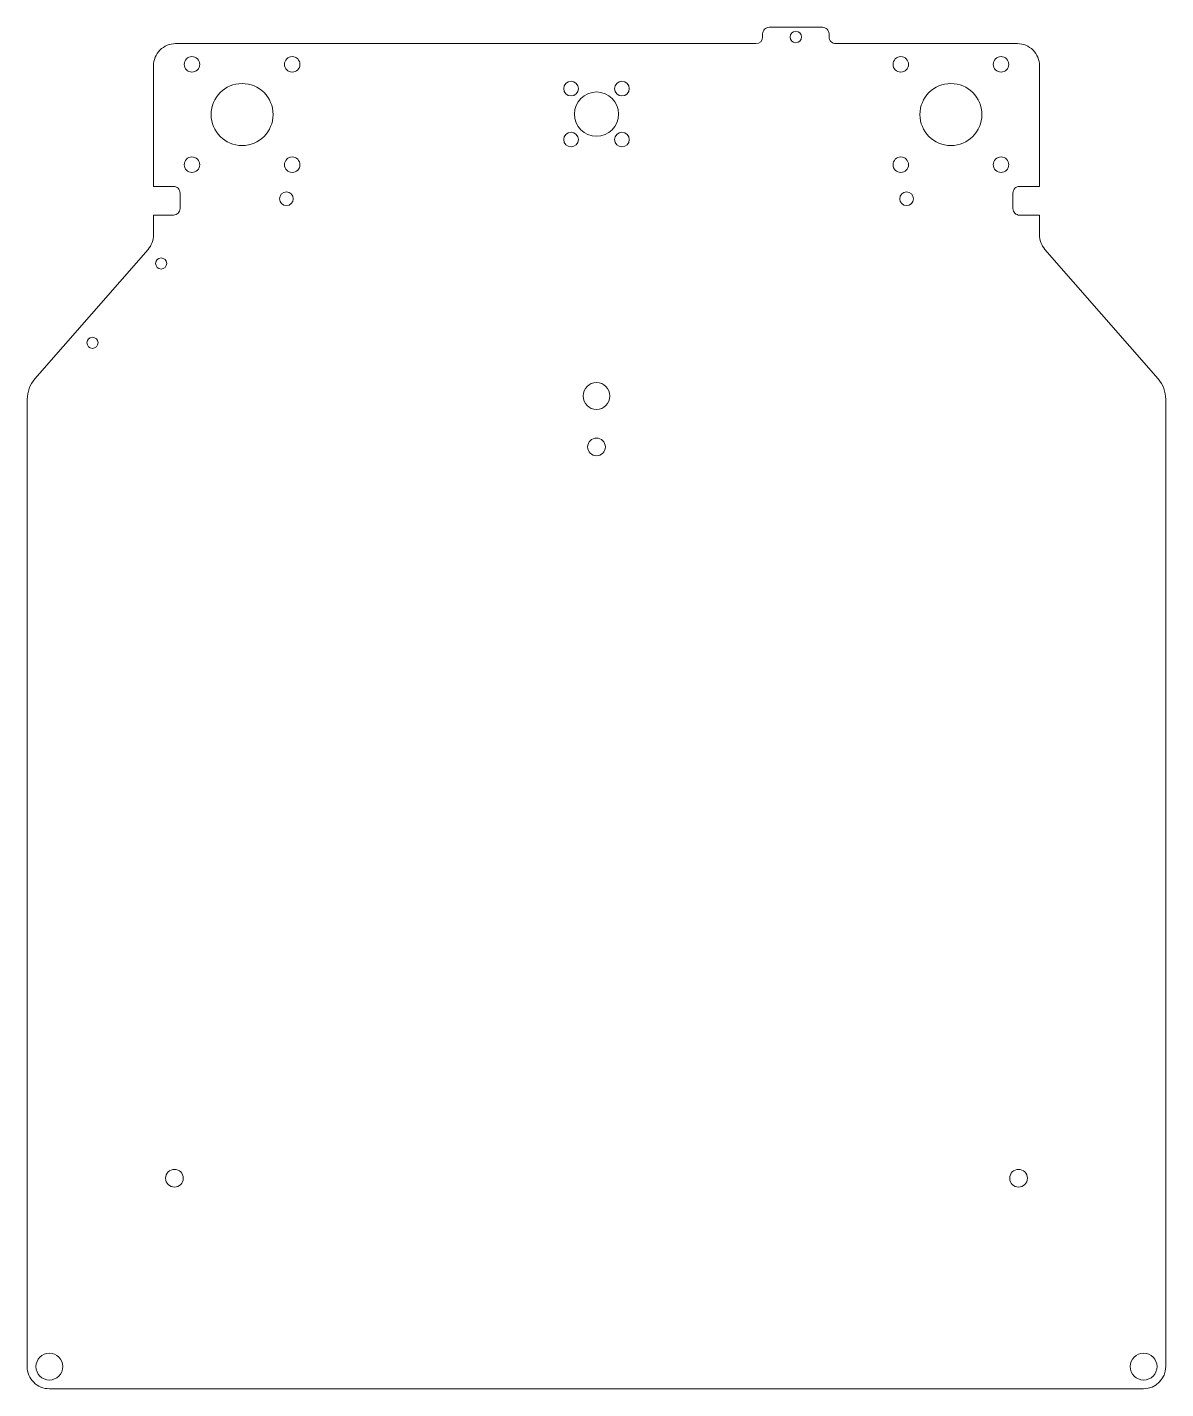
# Model space of a CAD drawing. Header units: millimetres. Extents: x -128 to 129, y -241 to 66.
import ezdxf

# ---------------------------------------------------------------- set-up
doc = ezdxf.new("R2010")
doc.units = ezdxf.units.MM
doc.header["$MEASUREMENT"] = 0

msp = doc.modelspace()

# ---------------------------------------------------------------- linework, layer by layer
at = {"lineweight": 15}
for points, knots in [([(39.2224, 65.7029), (38.8245, 65.7029), (38.443, 65.5449), (38.1617, 65.2636), (38.1617, 65.2636), (37.8804, 64.9823), (37.7224, 64.6008), (37.7224, 64.203)], [0, 0, 0, 0, 0.33333333, 0.33333333, 0.33333333, 0.33333333, 1, 1, 1, 1]), ([(46.5224, 63.503), (46.5224, 64.2209), (45.9403, 64.8029), (45.2224, 64.8029), (45.2224, 64.8029), (44.5044, 64.803), (43.9224, 64.2209), (43.9224, 63.503), (43.9224, 63.503), (43.9223, 62.785), (44.5044, 62.203), (45.2223, 62.203), (45.2223, 62.203), (45.9403, 62.2029), (46.5223, 62.785), (46.5223, 63.5029)], [0, 0, 0, 0, 0.2, 0.2, 0.2, 0.2, 0.4, 0.4, 0.4, 0.4, 0.6, 0.6, 0.6, 0.6, 1, 1, 1, 1]), ([(52.7224, 64.203), (52.7224, 64.6008), (52.5643, 64.9823), (52.283, 65.2636), (52.283, 65.2636), (52.0017, 65.5449), (51.6202, 65.7029), (51.2224, 65.7029)], [0, 0, 0, 0, 0.33333333, 0.33333333, 0.33333333, 0.33333333, 1, 1, 1, 1]), ([(-94.7776, 62.0029), (-96.1036, 62.0029), (-97.3754, 61.4762), (-98.3131, 60.5385), (-98.3131, 60.5385), (-99.2508, 59.6008), (-99.7776, 58.329), (-99.7776, 57.003)], [0, 0, 0, 0, 0.33333333, 0.33333333, 0.33333333, 0.33333333, 1, 1, 1, 1]), ([(52.7224, 63.503), (52.7224, 63.1051), (52.8804, 62.7236), (53.1617, 62.4423), (53.1617, 62.4423), (53.443, 62.161), (53.8245, 62.003), (54.2224, 62.003)], [0, 0, 0, 0, 0.33333333, 0.33333333, 0.33333333, 0.33333333, 1, 1, 1, 1]), ([(100.2224, 57.003), (100.2224, 58.329), (99.6956, 59.6008), (98.7579, 60.5385), (98.7579, 60.5385), (97.8202, 61.4762), (96.5484, 62.0029), (95.2224, 62.0029)], [0, 0, 0, 0, 0.33333333, 0.33333333, 0.33333333, 0.33333333, 1, 1, 1, 1]), ([(-89.3413, 57.3167), (-89.3413, 58.2832), (-90.1248, 59.0667), (-91.0913, 59.0667), (-91.0913, 59.0667), (-92.0578, 59.0667), (-92.8413, 58.2832), (-92.8413, 57.3167), (-92.8413, 57.3167), (-92.8413, 56.3502), (-92.0578, 55.5667), (-91.0913, 55.5667), (-91.0913, 55.5667), (-90.1248, 55.5667), (-89.3413, 56.3502), (-89.3413, 57.3166)], [0, 0, 0, 0, 0.2, 0.2, 0.2, 0.2, 0.4, 0.4, 0.4, 0.4, 0.6, 0.6, 0.6, 0.6, 1, 1, 1, 1]), ([(-66.7138, 57.3167), (-66.7138, 58.2832), (-67.4973, 59.0667), (-68.4638, 59.0667), (-68.4638, 59.0667), (-69.4303, 59.0667), (-70.2138, 58.2832), (-70.2138, 57.3167), (-70.2138, 57.3167), (-70.2138, 56.3502), (-69.4303, 55.5667), (-68.4638, 55.5667), (-68.4638, 55.5667), (-67.4974, 55.5667), (-66.7138, 56.3502), (-66.7138, 57.3166)], [0, 0, 0, 0, 0.2, 0.2, 0.2, 0.2, 0.4, 0.4, 0.4, 0.4, 0.6, 0.6, 0.6, 0.6, 1, 1, 1, 1]), ([(70.6586, 57.3167), (70.6586, 58.2832), (69.8751, 59.0667), (68.9086, 59.0667), (68.9086, 59.0667), (67.9421, 59.0667), (67.1586, 58.2832), (67.1586, 57.3167), (67.1586, 57.3167), (67.1586, 56.3502), (67.9421, 55.5667), (68.9086, 55.5667), (68.9086, 55.5667), (69.8751, 55.5667), (70.6586, 56.3502), (70.6586, 57.3166)], [0, 0, 0, 0, 0.2, 0.2, 0.2, 0.2, 0.4, 0.4, 0.4, 0.4, 0.6, 0.6, 0.6, 0.6, 1, 1, 1, 1]), ([(93.2861, 57.3167), (93.2861, 58.2832), (92.5026, 59.0667), (91.5361, 59.0667), (91.5361, 59.0667), (90.5696, 59.0667), (89.7861, 58.2832), (89.7861, 57.3167), (89.7861, 57.3167), (89.7861, 56.3502), (90.5696, 55.5667), (91.5361, 55.5667), (91.5361, 55.5667), (92.5025, 55.5667), (93.2861, 56.3502), (93.2861, 57.3166)], [0, 0, 0, 0, 0.2, 0.2, 0.2, 0.2, 0.4, 0.4, 0.4, 0.4, 0.6, 0.6, 0.6, 0.6, 1, 1, 1, 1]), ([(-72.7776, 46.003), (-72.7776, 49.8689), (-75.9116, 53.0029), (-79.7775, 53.0029), (-79.7775, 53.0029), (-83.6435, 53.003), (-86.7775, 49.869), (-86.7775, 46.003), (-86.7775, 46.003), (-86.7776, 42.137), (-83.6436, 39.003), (-79.7776, 39.003), (-79.7776, 39.003), (-75.9116, 39.0029), (-72.7776, 42.1369), (-72.7776, 46.0029)], [0, 0, 0, 0, 0.2, 0.2, 0.2, 0.2, 0.4, 0.4, 0.4, 0.4, 0.6, 0.6, 0.6, 0.6, 1, 1, 1, 1]), ([(-3.8776, 51.853), (-3.8776, 52.7642), (-4.6163, 53.5029), (-5.5275, 53.5029), (-5.5275, 53.5029), (-6.4388, 53.503), (-7.1775, 52.7642), (-7.1775, 51.853), (-7.1775, 51.853), (-7.1776, 50.9417), (-6.4388, 50.203), (-5.5276, 50.203), (-5.5276, 50.203), (-4.6163, 50.2029), (-3.8776, 50.9417), (-3.8776, 51.8529)], [0, 0, 0, 0, 0.2, 0.2, 0.2, 0.2, 0.4, 0.4, 0.4, 0.4, 0.6, 0.6, 0.6, 0.6, 1, 1, 1, 1]), ([(7.6224, 51.853), (7.6224, 52.7642), (6.8836, 53.5029), (5.9724, 53.5029), (5.9724, 53.5029), (5.0611, 53.503), (4.3224, 52.7642), (4.3224, 51.853), (4.3224, 51.853), (4.3223, 50.9417), (5.0611, 50.203), (5.9723, 50.203), (5.9723, 50.203), (6.8836, 50.2029), (7.6223, 50.9417), (7.6223, 51.8529)], [0, 0, 0, 0, 0.2, 0.2, 0.2, 0.2, 0.4, 0.4, 0.4, 0.4, 0.6, 0.6, 0.6, 0.6, 1, 1, 1, 1]), ([(87.2224, 46.003), (87.2224, 49.8689), (84.0883, 53.0029), (80.2224, 53.0029), (80.2224, 53.0029), (76.3564, 53.003), (73.2224, 49.869), (73.2224, 46.003), (73.2224, 46.003), (73.2223, 42.137), (76.3563, 39.003), (80.2223, 39.003), (80.2223, 39.003), (84.0883, 39.0029), (87.2223, 42.1369), (87.2223, 46.0029)], [0, 0, 0, 0, 0.2, 0.2, 0.2, 0.2, 0.4, 0.4, 0.4, 0.4, 0.6, 0.6, 0.6, 0.6, 1, 1, 1, 1]), ([(5.2224, 46.103), (5.2224, 48.8644), (2.9838, 51.1029), (0.2224, 51.1029), (0.2224, 51.1029), (-2.539, 51.103), (-4.7775, 48.8644), (-4.7775, 46.103), (-4.7775, 46.103), (-4.7776, 43.3415), (-2.539, 41.103), (0.2224, 41.103), (0.2224, 41.103), (2.9838, 41.1029), (5.2223, 43.3415), (5.2223, 46.1029)], [0, 0, 0, 0, 0.2, 0.2, 0.2, 0.2, 0.4, 0.4, 0.4, 0.4, 0.6, 0.6, 0.6, 0.6, 1, 1, 1, 1]), ([(-3.8776, 40.353), (-3.8776, 41.2642), (-4.6163, 42.0029), (-5.5275, 42.0029), (-5.5275, 42.0029), (-6.4388, 42.003), (-7.1775, 41.2642), (-7.1775, 40.353), (-7.1775, 40.353), (-7.1776, 39.4417), (-6.4388, 38.703), (-5.5276, 38.703), (-5.5276, 38.703), (-4.6163, 38.7029), (-3.8776, 39.4417), (-3.8776, 40.3529)], [0, 0, 0, 0, 0.2, 0.2, 0.2, 0.2, 0.4, 0.4, 0.4, 0.4, 0.6, 0.6, 0.6, 0.6, 1, 1, 1, 1]), ([(7.6223, 40.353), (7.6223, 41.2642), (6.8836, 42.0029), (5.9724, 42.0029), (5.9724, 42.0029), (5.0611, 42.003), (4.3224, 41.2642), (4.3224, 40.353), (4.3224, 40.353), (4.3223, 39.4417), (5.0611, 38.703), (5.9723, 38.703), (5.9723, 38.703), (6.8836, 38.7029), (7.6223, 39.4417), (7.6223, 40.3529)], [0, 0, 0, 0, 0.2, 0.2, 0.2, 0.2, 0.4, 0.4, 0.4, 0.4, 0.6, 0.6, 0.6, 0.6, 1, 1, 1, 1]), ([(-89.3413, 34.6892), (-89.3413, 35.6557), (-90.1248, 36.4392), (-91.0913, 36.4392), (-91.0913, 36.4392), (-92.0578, 36.4392), (-92.8413, 35.6557), (-92.8413, 34.6892), (-92.8413, 34.6892), (-92.8413, 33.7227), (-92.0578, 32.9392), (-91.0913, 32.9392), (-91.0913, 32.9392), (-90.1248, 32.9392), (-89.3413, 33.7227), (-89.3413, 34.6892)], [0, 0, 0, 0, 0.2, 0.2, 0.2, 0.2, 0.4, 0.4, 0.4, 0.4, 0.6, 0.6, 0.6, 0.6, 1, 1, 1, 1]), ([(-66.7138, 34.6892), (-66.7138, 35.6557), (-67.4973, 36.4392), (-68.4638, 36.4392), (-68.4638, 36.4392), (-69.4303, 36.4392), (-70.2138, 35.6557), (-70.2138, 34.6892), (-70.2138, 34.6892), (-70.2138, 33.7227), (-69.4303, 32.9392), (-68.4638, 32.9392), (-68.4638, 32.9392), (-67.4974, 32.9392), (-66.7138, 33.7227), (-66.7138, 34.6892)], [0, 0, 0, 0, 0.2, 0.2, 0.2, 0.2, 0.4, 0.4, 0.4, 0.4, 0.6, 0.6, 0.6, 0.6, 1, 1, 1, 1]), ([(70.6586, 34.6892), (70.6586, 35.6557), (69.8751, 36.4392), (68.9086, 36.4392), (68.9086, 36.4392), (67.9421, 36.4392), (67.1586, 35.6557), (67.1586, 34.6892), (67.1586, 34.6892), (67.1586, 33.7227), (67.9421, 32.9392), (68.9086, 32.9392), (68.9086, 32.9392), (69.8751, 32.9392), (70.6586, 33.7227), (70.6586, 34.6892)], [0, 0, 0, 0, 0.2, 0.2, 0.2, 0.2, 0.4, 0.4, 0.4, 0.4, 0.6, 0.6, 0.6, 0.6, 1, 1, 1, 1]), ([(93.2861, 34.6892), (93.2861, 35.6557), (92.5026, 36.4392), (91.5361, 36.4392), (91.5361, 36.4392), (90.5696, 36.4392), (89.7861, 35.6557), (89.7861, 34.6892), (89.7861, 34.6892), (89.7861, 33.7227), (90.5696, 32.9392), (91.5361, 32.9392), (91.5361, 32.9392), (92.5025, 32.9392), (93.2861, 33.7227), (93.2861, 34.6892)], [0, 0, 0, 0, 0.2, 0.2, 0.2, 0.2, 0.4, 0.4, 0.4, 0.4, 0.6, 0.6, 0.6, 0.6, 1, 1, 1, 1]), ([(-93.7775, 28.303), (-93.7775, 28.7008), (-93.9356, 29.0823), (-94.2169, 29.3636), (-94.2169, 29.3636), (-94.4982, 29.6449), (-94.8797, 29.8029), (-95.2776, 29.8029)], [0, 0, 0, 0, 0.33333333, 0.33333333, 0.33333333, 0.33333333, 1, 1, 1, 1]), ([(-68.2276, 27.003), (-68.2276, 27.859), (-68.9215, 28.5529), (-69.7775, 28.5529), (-69.7775, 28.5529), (-70.6336, 28.553), (-71.3275, 27.859), (-71.3275, 27.003), (-71.3275, 27.003), (-71.3276, 26.1469), (-70.6336, 25.453), (-69.7776, 25.453), (-69.7776, 25.453), (-68.9215, 25.4529), (-68.2276, 26.1469), (-68.2276, 27.0029)], [0, 0, 0, 0, 0.2, 0.2, 0.2, 0.2, 0.4, 0.4, 0.4, 0.4, 0.6, 0.6, 0.6, 0.6, 1, 1, 1, 1]), ([(71.7723, 27.003), (71.7723, 27.859), (71.0784, 28.5529), (70.2224, 28.5529), (70.2224, 28.5529), (69.3663, 28.553), (68.6724, 27.859), (68.6724, 27.003), (68.6724, 27.003), (68.6723, 26.1469), (69.3663, 25.453), (70.2223, 25.453), (70.2223, 25.453), (71.0784, 25.4529), (71.7723, 26.1469), (71.7723, 27.0029)], [0, 0, 0, 0, 0.2, 0.2, 0.2, 0.2, 0.4, 0.4, 0.4, 0.4, 0.6, 0.6, 0.6, 0.6, 1, 1, 1, 1]), ([(95.7224, 29.8029), (95.3245, 29.8029), (94.943, 29.6449), (94.6617, 29.3636), (94.6617, 29.3636), (94.3804, 29.0823), (94.2223, 28.7008), (94.2223, 28.303)], [0, 0, 0, 0, 0.33333333, 0.33333333, 0.33333333, 0.33333333, 1, 1, 1, 1]), ([(94.2224, 24.803), (94.2224, 24.4051), (94.3804, 24.0236), (94.6617, 23.7423), (94.6617, 23.7423), (94.943, 23.461), (95.3245, 23.303), (95.7224, 23.303)], [0, 0, 0, 0, 0.33333333, 0.33333333, 0.33333333, 0.33333333, 1, 1, 1, 1]), ([(-96.7958, 12.4029), (-96.7958, 13.0933), (-97.3555, 13.6529), (-98.0458, 13.6529), (-98.0458, 13.6529), (-98.7362, 13.6529), (-99.2958, 13.0933), (-99.2958, 12.403), (-99.2958, 12.403), (-99.2958, 11.7126), (-98.7362, 11.153), (-98.0458, 11.1529), (-98.0458, 11.1529), (-97.3555, 11.1529), (-96.7958, 11.7126), (-96.7958, 12.4029)], [0, 0, 0, 0, 0.2, 0.2, 0.2, 0.2, 0.4, 0.4, 0.4, 0.4, 0.6, 0.6, 0.6, 0.6, 1, 1, 1, 1]), ([(-112.2959, -5.497), (-112.2959, -4.8067), (-112.8555, -4.247), (-113.5459, -4.247), (-113.5459, -4.247), (-114.2362, -4.247), (-114.7959, -4.8067), (-114.7959, -5.497), (-114.7959, -5.497), (-114.7959, -6.1874), (-114.2362, -6.747), (-113.5459, -6.747), (-113.5459, -6.747), (-112.8555, -6.747), (-112.2959, -6.1874), (-112.2959, -5.497)], [0, 0, 0, 0, 0.2, 0.2, 0.2, 0.2, 0.4, 0.4, 0.4, 0.4, 0.6, 0.6, 0.6, 0.6, 1, 1, 1, 1]), ([(3.2474, -17.497), (3.2474, -15.8264), (1.893, -14.4721), (0.2224, -14.4721), (0.2224, -14.4721), (-1.4482, -14.472), (-2.8025, -15.8264), (-2.8025, -17.497), (-2.8025, -17.497), (-2.8026, -19.1677), (-1.4482, -20.522), (0.2224, -20.522), (0.2224, -20.522), (1.893, -20.5221), (3.2473, -19.1677), (3.2473, -17.4971)], [0, 0, 0, 0, 0.2, 0.2, 0.2, 0.2, 0.4, 0.4, 0.4, 0.4, 0.6, 0.6, 0.6, 0.6, 1, 1, 1, 1]), ([(2.2224, -28.997), (2.2224, -27.8925), (1.3269, -26.9971), (0.2224, -26.9971), (0.2224, -26.9971), (-0.8821, -26.997), (-1.7775, -27.8925), (-1.7775, -28.997), (-1.7775, -28.997), (-1.7776, -30.1016), (-0.8821, -30.997), (0.2224, -30.997), (0.2224, -30.997), (1.3269, -30.9971), (2.2223, -30.1016), (2.2223, -28.9971)], [0, 0, 0, 0, 0.2, 0.2, 0.2, 0.2, 0.4, 0.4, 0.4, 0.4, 0.6, 0.6, 0.6, 0.6, 1, 1, 1, 1]), ([(-93.0403, -193.997), (-93.0403, -192.8924), (-93.9358, -191.997), (-95.0403, -191.997), (-95.0403, -191.997), (-96.1449, -191.9969), (-97.0403, -192.8924), (-97.0403, -193.9969), (-97.0403, -193.9969), (-97.0403, -195.1015), (-96.1449, -195.9969), (-95.0404, -195.9969), (-95.0404, -195.9969), (-93.9358, -195.997), (-93.0404, -195.1015), (-93.0403, -193.997)], [0, 0, 0, 0, 0.2, 0.2, 0.2, 0.2, 0.4, 0.4, 0.4, 0.4, 0.6, 0.6, 0.6, 0.6, 1, 1, 1, 1]), ([(97.4851, -193.997), (97.4851, -192.8924), (96.5897, -191.997), (95.4851, -191.997), (95.4851, -191.997), (94.3806, -191.9969), (93.4851, -192.8924), (93.4851, -193.9969), (93.4851, -193.9969), (93.4851, -195.1015), (94.3806, -195.9969), (95.4851, -195.9969), (95.4851, -195.9969), (96.5897, -195.997), (97.4851, -195.1015), (97.4851, -193.997)], [0, 0, 0, 0, 0.2, 0.2, 0.2, 0.2, 0.4, 0.4, 0.4, 0.4, 0.6, 0.6, 0.6, 0.6, 1, 1, 1, 1]), ([(-120.2526, -236.497), (-120.2526, -234.8263), (-121.6069, -233.472), (-123.2775, -233.472), (-123.2775, -233.472), (-124.9482, -233.4719), (-126.3025, -234.8263), (-126.3025, -236.4969), (-126.3025, -236.4969), (-126.3026, -238.1676), (-124.9482, -239.5219), (-123.2776, -239.5219), (-123.2776, -239.5219), (-121.6069, -239.522), (-120.2526, -238.1676), (-120.2526, -236.497)], [0, 0, 0, 0, 0.2, 0.2, 0.2, 0.2, 0.4, 0.4, 0.4, 0.4, 0.6, 0.6, 0.6, 0.6, 1, 1, 1, 1]), ([(126.7473, -236.497), (126.7473, -234.8263), (125.393, -233.472), (123.7224, -233.472), (123.7224, -233.472), (122.0517, -233.4719), (120.6974, -234.8263), (120.6974, -236.4969), (120.6974, -236.4969), (120.6973, -238.1676), (122.0517, -239.5219), (123.7223, -239.5219), (123.7223, -239.5219), (125.393, -239.522), (126.7473, -238.1676), (126.7473, -236.497)], [0, 0, 0, 0, 0.2, 0.2, 0.2, 0.2, 0.4, 0.4, 0.4, 0.4, 0.6, 0.6, 0.6, 0.6, 1, 1, 1, 1]), ([(-128.2776, -236.497), (-128.2776, -237.823), (-127.7508, -239.0948), (-126.8131, -240.0325), (-126.8131, -240.0325), (-125.8754, -240.9702), (-124.6036, -241.4969), (-123.2776, -241.4969)], [0, 0, 0, 0, 0.33333333, 0.33333333, 0.33333333, 0.33333333, 1, 1, 1, 1])]:
    msp.add_open_spline(points, degree=3, knots=knots, dxfattribs=at)
for points in [[(39.2224, 65.703), (39.2224, 65.703), (51.2224, 65.703), (51.2224, 65.703)], [(36.2224, 62.003), (36.2224, 62.003), (-94.7776, 62.003), (-94.7776, 62.003)], [(36.2224, 62.003), (37.0508, 62.003), (37.7223, 62.6745), (37.7223, 63.5029)], [(37.7224, 63.503), (37.7224, 63.503), (37.7224, 64.203), (37.7224, 64.203)], [(52.7224, 64.203), (52.7224, 64.203), (52.7224, 63.503), (52.7224, 63.503)], [(95.2224, 62.003), (95.2224, 62.003), (54.2224, 62.003), (54.2224, 62.003)], [(-99.7776, 57.003), (-99.7776, 57.003), (-99.7776, 29.803), (-99.7776, 29.803)], [(100.2224, 29.803), (100.2224, 29.803), (100.2224, 57.003), (100.2224, 57.003)], [(-99.7776, 29.803), (-99.7776, 29.803), (-95.2776, 29.803), (-95.2776, 29.803)], [(-93.7776, 28.303), (-93.7776, 28.303), (-93.7776, 24.803), (-93.7776, 24.803)], [(94.2224, 24.803), (94.2224, 24.803), (94.2224, 28.303), (94.2224, 28.303)], [(95.7224, 29.803), (95.7224, 29.803), (100.2224, 29.803), (100.2224, 29.803)], [(-95.2776, 23.303), (-94.4491, 23.303), (-93.7776, 23.9745), (-93.7776, 24.8029)], [(-95.2776, 23.303), (-95.2776, 23.303), (-99.7776, 23.303), (-99.7776, 23.303)], [(-99.7776, 23.303), (-99.7776, 23.303), (-99.7776, 18.8794), (-99.7776, 18.8794)], [(100.2224, 23.303), (100.2224, 23.303), (95.7224, 23.303), (95.7224, 23.303)], [(100.2224, 18.8794), (100.2224, 18.8794), (100.2224, 23.303), (100.2224, 23.303)], [(-101.0121, 15.5898), (-100.2162, 16.5009), (-99.7776, 17.6696), (-99.7776, 18.8793)], [(100.2224, 18.8794), (100.2224, 17.6696), (100.661, 16.5009), (101.4569, 15.5898)], [(-101.0121, 15.5898), (-101.0121, 15.5898), (-126.5492, -13.6423), (-126.5492, -13.6423)], [(126.994, -13.6423), (126.994, -13.6423), (101.4569, 15.5898), (101.4569, 15.5898)], [(-126.5492, -13.6423), (-127.6635, -14.9177), (-128.2776, -16.554), (-128.2776, -18.2476)], [(128.7224, -18.2476), (128.7224, -16.554), (128.1083, -14.9177), (126.994, -13.6423)], [(-128.2776, -18.2476), (-128.2776, -18.2476), (-128.2776, -236.497), (-128.2776, -236.497)], [(128.7224, -236.497), (128.7224, -236.497), (128.7224, -18.2476), (128.7224, -18.2476)], [(123.7224, -241.4969), (126.4838, -241.4969), (128.7223, -239.2584), (128.7223, -236.497)], [(-123.2776, -241.497), (-123.2776, -241.497), (123.7224, -241.497), (123.7224, -241.497)]]:
    msp.add_open_spline(points, degree=3, dxfattribs=at)

doc.saveas('drawing.dxf')
